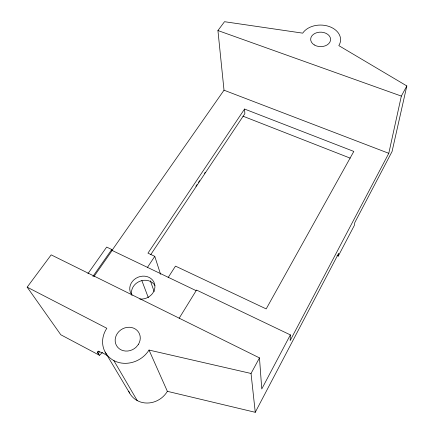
<?xml version="1.0" encoding="UTF-8"?>
<svg xmlns="http://www.w3.org/2000/svg" width="434" height="434" viewBox="0 0 434 434"><rect width="100%" height="100%" fill="white"/><g stroke="black" fill="none" stroke-linecap="round" stroke-linejoin="round"><path stroke-width="0.65" d="M179.144 318.274L196.537 290.042L290.351 334.891L290.178 340.581L388.788 153.316L401.336 96.088L406.832 85.948L338.818 45.624A19.921 14.485 0.8 0 0 329.075 26.469A19.921 14.485 0.8 0 0 302.71 33.152L224.508 21.7L217.933 30.543L224.015 90.201L111.929 250.472M337.05 255.534L338.276 256.071L338.694 253.266L255.257 412.3L167.372 391.327A22.318 20.517 -37.8 0 1 147.017 403.04A22.318 20.517 -37.8 0 1 128.708 391.191M406.832 85.948L392.059 151.542L354.838 222.496L354.318 225.447L338.276 256.071M102.413 352.522L99.462 355.283L97.574 352.918L98.328 351.063M98.339 354.079L99.348 351.594M290.351 334.891L261.762 388.972L259.478 357.898L51.179 254.867L27.168 287.151L60.787 334.755L99.462 355.283M255.257 412.3L251.036 373.473L259.478 357.898M168.148 277.532L175.482 266.123L266.188 308.91L353.808 151.423L244.559 109.048L147.961 253.141L154.775 256.353L160.58 274.331M147.332 267.566L154.775 256.353M195.886 186.278L197.014 184.591M198.512 182.345L199.64 180.658M204.517 173.356L205.266 172.233M150.728 254.649L244.868 113.627L244.559 109.048M92.909 276.425L111.75 249.507L106.666 247.076L87.934 273.642M93.928 276.556L112.167 250.478L111.75 249.507M27.168 287.151L106.829 328.272A25.839 23.078 -31.1 0 0 114.066 360.703A25.839 23.078 -31.1 0 0 149.025 350.059L251.036 373.473M217.933 30.543L401.336 96.088M224.015 90.201L388.788 153.316M242.959 116.171L350.233 158.15M112.167 250.478L196.146 290.655M107.35 355.63C104.388 353.987 101.366 351.697 97.856 351.659L97.39 352.082L97.574 352.918M105.164 352.088L129.592 393.02M113.854 360.594L137.215 400.582M149.025 350.059L167.372 391.327M141.847 280.592L148.325 297.653M150.316 280.738L154.184 291.594M131.703 295.017A12.678 11.154 -22.9 0 1 139.645 281.33A12.678 11.154 -22.9 0 1 154.9 285.404M132.137 295.196A12.825 11.241 -22.6 0 1 138.012 277.234A12.825 11.241 -22.6 0 1 154.905 285.708A12.825 11.241 -22.6 0 1 139.775 299.031M138.316 344.531L136.195 347.119A12.917 11.539 -31.1 0 1 115.732 343.864A12.917 11.539 -31.1 0 1 129.359 327.252A12.917 11.539 -31.1 0 1 138.316 344.531M314.281 44.93A9.96 7.242 0.8 0 0 330.453 40.66A9.96 7.242 0.8 0 0 317.162 32.577A9.96 7.242 0.8 0 0 314.281 44.93"/></g></svg>
